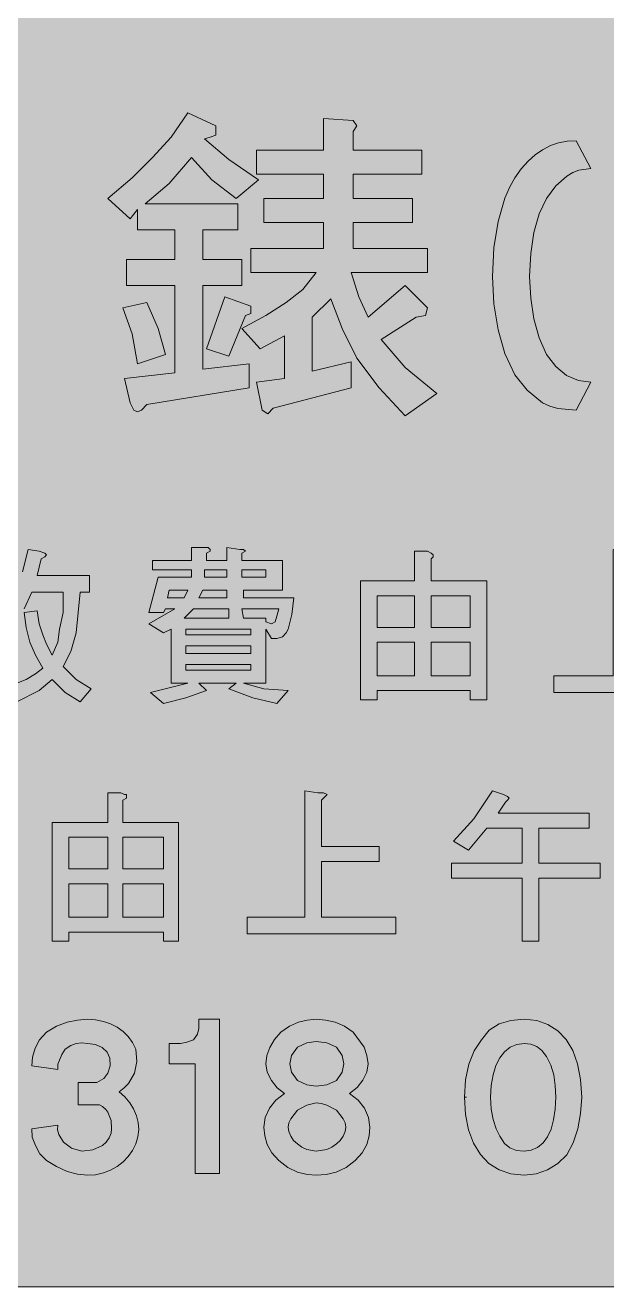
# Model space of a CAD drawing. Header units: metres. Extents: x 10 to 559, y 12 to 260.
# Drawn here: x 246 to 302.3, y 11.9 to 134.1 of the extents above; entities that cross this region are included whole.
import ezdxf

# ---------------------------------------------------------------- set-up
doc = ezdxf.new("R2010")
doc.units = ezdxf.units.M
for name, color, linetype, true_color in [('FILL_FIREBRICK_C36B00', 7, 'Continuous', 0xc36b00), ('FILL_WHITE_FFFFFF', 7, 'Continuous', 0xffffff), ('STROKE_WHITE_FFFFFF', 7, 'Continuous', 0xffffff)]:
    doc.layers.add(name, color=color, linetype=linetype, true_color=true_color)

msp = doc.modelspace()

# ---------------------------------------------------------------- hatches: boundary and pattern name
at = {"layer": 'FILL_FIREBRICK_C36B00', "true_color": 0xc36b00}
h = msp.add_hatch(color=7, dxfattribs=at)
h.dxf.hatch_style = 1
h.paths.add_polyline_path([(553.58, 259.79), (554.9, 259.38), (556.14, 258.71), (557.28, 257.76), (558.12, 256.72), (558.74, 255.51), (559.13, 254.17), (559.26, 252.72), (559.26, 18.9), (559.13, 17.71), (558.72, 16.38), (558.07, 15.05), (557.28, 13.86), (556.11, 12.94), (554.83, 12.33), (553.51, 11.99), (552.24, 11.88), (17.1, 11.88), (15.86, 11.99), (14.6, 12.33), (13.38, 12.94), (12.24, 13.86), (11.3, 15.03), (10.62, 16.31), (10.22, 17.63), (10.08, 18.9), (10.08, 252.72), (10.22, 254.07), (10.62, 255.42), (11.3, 256.66), (12.24, 257.76), (12.71, 258.27), (13.28, 258.71), (14.58, 259.38), (15.91, 259.79), (17.1, 259.92), (552.24, 259.92), (553.58, 259.79)])
at = {"layer": 'FILL_WHITE_FFFFFF', "true_color": 0xffffff}
h = msp.add_hatch(color=7, dxfattribs=at)
h.dxf.hatch_style = 1
h.paths.add_polyline_path([(256.32, 119.34), (258.3, 121.32), (260.1, 123.3), (261.72, 125.64), (264.42, 124.38), (264.42, 123.48), (263.88, 123.3), (263.34, 123.12), (265.68, 121.14), (268.56, 119.16), (266.4, 117.36), (264.06, 119.16), (262.08, 121.32), (259.92, 118.8), (257.58, 116.82), (266.58, 116.82), (266.58, 114.3), (263.16, 114.3), (263.16, 111.42), (266.94, 111.42), (266.94, 108.9), (263.16, 108.9), (263.16, 100.8), (267.66, 101.34), (267.66, 99), (257.76, 97.38), (257.22, 96.84), (256.86, 96.66), (256.5, 96.84), (256.14, 97.56), (255.6, 99.9), (260.46, 100.44), (260.46, 108.9), (255.78, 108.9), (255.78, 111.42), (260.46, 111.42), (260.46, 114.3), (256.86, 114.3), (256.86, 116.28), (256.14, 115.38), (253.98, 117.36), (256.32, 119.34)])
h = msp.add_hatch(color=7, dxfattribs=at)
h.dxf.hatch_style = 1
h.paths.add_polyline_path([(274.86, 122.04), (274.86, 125.1), (277.74, 124.92), (278.1, 124.38), (277.74, 123.84), (277.74, 122.04), (284.4, 122.04), (284.4, 119.7), (277.74, 119.7), (277.74, 117.36), (283.5, 117.36), (283.5, 115.02), (277.74, 115.02), (277.74, 112.5), (284.94, 112.5), (284.94, 110.16), (277.56, 110.16), (278.28, 107.82), (279.18, 105.84), (282.78, 108.9), (284.94, 106.74), (284.76, 106.02), (283.86, 105.84), (280.44, 103.68), (282.78, 100.98), (285.84, 98.46), (282.78, 96.3), (280.26, 99), (278.1, 101.88), (276.66, 104.76), (275.58, 107.64), (273.78, 105.84), (273.78, 100.62), (277.56, 101.52), (277.56, 99), (270, 97.02), (269.46, 96.48), (268.92, 96.84), (268.38, 99.54), (271.08, 99.9), (271.08, 104.04), (268.74, 102.78), (266.94, 104.76), (269.28, 106.02), (271.26, 107.28), (272.88, 108.54), (274.14, 110.16), (267.84, 110.16), (267.84, 112.5), (274.86, 112.5), (274.86, 115.02), (269.1, 115.02), (269.1, 117.36), (274.86, 117.36), (274.86, 119.7), (268.38, 119.7), (268.38, 122.04), (274.86, 122.04)])
h = msp.add_hatch(color=7, dxfattribs=at)
h.dxf.hatch_style = 1
h.paths.add_polyline_path([(299.34, 96.84), (297.58, 97), (296.81, 97.22), (296.1, 97.56), (294.61, 98.77), (293.4, 100.26), (292.45, 102.31), (291.78, 104.62), (291.37, 107.14), (291.24, 109.8), (291.37, 112.56), (291.78, 115.11), (292.45, 117.39), (292.89, 118.41), (293.4, 119.34), (294.02, 120.22), (294.68, 120.97), (295.37, 121.59), (296.1, 122.08), (296.86, 122.47), (297.65, 122.73), (298.48, 122.89), (299.34, 122.94), (300.78, 120.24), (299.61, 120.08), (299.01, 119.86), (298.44, 119.52), (297.38, 118.57), (296.46, 117.36), (295.75, 115.85), (295.24, 114.05), (294.94, 112.02), (294.84, 109.8), (294.94, 107.68), (295.24, 105.68), (295.75, 103.85), (296.46, 102.24), (297.36, 101.06), (298.42, 100.21), (299.57, 99.71), (300.78, 99.54), (299.34, 96.84)])
h = msp.add_hatch(color=7, dxfattribs=at)
h.dxf.hatch_style = 1
h.paths.add_polyline_path([(265.32, 107.82), (267.84, 106.92), (267.84, 106.2), (267.3, 106.02), (265.68, 102.06), (263.52, 102.78), (265.32, 107.82)])
h = msp.add_hatch(color=7, dxfattribs=at)
h.dxf.hatch_style = 1
h.paths.add_polyline_path([(258.84, 104.76), (259.56, 102.24), (256.86, 101.34), (256.32, 104.22), (255.42, 106.74), (257.76, 107.28), (258.84, 104.76)])
h = msp.add_hatch(color=7, dxfattribs=at)
h.dxf.hatch_style = 1
h.paths.add_polyline_path([(244.44, 78.12), (245.16, 79.56), (245.7, 81.18), (246.24, 83.34), (247.32, 83.16), (247.86, 82.98), (248.04, 82.8), (247.86, 82.62), (247.5, 82.44), (247.14, 80.82), (252.18, 80.82), (252.18, 79.2), (251.28, 79.2), (250.92, 75.24), (250.38, 73.44), (249.66, 72), (250.92, 70.74), (252.36, 69.84), (251.28, 68.58), (249.84, 69.48), (248.58, 70.74), (247.32, 69.66), (245.16, 68.58), (244.26, 70.2), (245.16, 70.38), (246.06, 70.74), (246.96, 71.28), (247.68, 71.82), (246.96, 73.08), (246.42, 74.34), (246.06, 75.78), (245.88, 77.22), (247.14, 77.4), (247.32, 76.14), (247.68, 75.06), (248.04, 74.16), (248.58, 73.08), (249.12, 74.34), (249.3, 75.6), (249.66, 77.22), (249.66, 79.2), (246.6, 79.2), (245.88, 77.58), (244.8, 75.78), (243.54, 76.86), (244.44, 78.12)])
h = msp.add_hatch(color=7, dxfattribs=at)
h.dxf.hatch_style = 1
h.paths.add_polyline_path([(266.76, 83.34), (267.12, 83.34), (267.3, 83.16), (266.94, 82.98), (266.94, 82.26), (270.9, 82.26), (270.9, 79.38), (267.12, 79.38), (267.12, 78.66), (271.98, 78.66), (271.8, 77.04), (271.44, 75.6), (271.26, 75.24), (270.9, 74.88), (270.36, 74.7), (269.82, 74.7), (269.28, 75.6), (269.28, 70.38), (267.12, 70.38), (269.1, 69.84), (271.44, 69.66), (270.36, 68.4), (268.02, 68.94), (265.68, 69.84), (266.4, 70.38), (262.8, 70.38), (263.52, 69.66), (261.54, 68.94), (259.38, 68.4), (258.12, 69.48), (261.72, 70.38), (260.1, 70.38), (260.1, 75.6), (259.38, 75.24), (257.94, 76.14), (260.46, 77.58), (259.56, 77.58), (259.38, 77.22), (257.94, 77.22), (258.84, 80.64), (262.08, 80.64), (262.08, 81.36), (258.3, 81.36), (258.3, 82.26), (262.08, 82.26), (262.08, 83.52), (263.7, 83.52), (263.88, 83.34), (263.88, 83.16), (263.52, 82.98), (263.52, 82.26), (265.5, 82.26), (265.5, 83.52), (266.76, 83.34)])
h.paths.add_polyline_path([(259.92, 79.38), (259.74, 78.66), (261.36, 78.66), (261.72, 79.38), (259.92, 79.38)], flags=16)
h.paths.add_polyline_path([(265.5, 80.64), (265.5, 81.36), (263.34, 81.36), (263.34, 80.64), (265.5, 80.64)], flags=16)
h.paths.add_polyline_path([(265.5, 78.66), (265.5, 79.38), (263.16, 79.38), (262.8, 78.66), (265.5, 78.66)], flags=16)
h.paths.add_polyline_path([(266.94, 81.36), (266.94, 80.64), (269.28, 80.64), (269.28, 81.36), (266.94, 81.36)], flags=16)
h.paths.add_polyline_path([(267.84, 75.6), (261.54, 75.6), (261.54, 75.06), (267.84, 75.06), (267.84, 75.6)], flags=16)
h.paths.add_polyline_path([(265.68, 77.58), (262.26, 77.58), (261.36, 76.68), (265.68, 76.68), (265.68, 77.58)], flags=16)
h.paths.add_polyline_path([(270.18, 76.32), (270.36, 76.86), (270.54, 77.58), (266.94, 77.58), (267.12, 76.68), (269.28, 76.68), (269.28, 76.32), (269.82, 76.14), (270.18, 76.32)], flags=16)
h.paths.add_polyline_path([(261.54, 73.98), (261.54, 73.26), (267.84, 73.26), (267.84, 73.98), (261.54, 73.98)], flags=16)
h.paths.add_polyline_path([(267.84, 72.18), (261.54, 72.18), (261.54, 71.64), (267.84, 71.64), (267.84, 72.18)], flags=16)
h = msp.add_hatch(color=7, dxfattribs=at)
h.dxf.hatch_style = 1
h.paths.add_polyline_path([(285.48, 82.8), (285.48, 82.62), (285.3, 82.44), (285.3, 80.28), (290.7, 80.28), (290.7, 68.76), (289.08, 68.76), (289.08, 69.66), (280.08, 69.66), (280.08, 68.76), (278.46, 68.76), (278.46, 80.28), (283.68, 80.28), (283.68, 83.16), (284.94, 83.16), (285.3, 82.98), (285.48, 82.8)])
h.paths.add_polyline_path([(283.68, 75.78), (283.68, 78.84), (280.08, 78.84), (280.08, 75.78), (283.68, 75.78)], flags=16)
h.paths.add_polyline_path([(285.3, 75.78), (289.08, 75.78), (289.08, 78.84), (285.3, 78.84), (285.3, 75.78)], flags=16)
h.paths.add_polyline_path([(280.08, 74.34), (280.08, 71.1), (283.68, 71.1), (283.68, 74.34), (280.08, 74.34)], flags=16)
h.paths.add_polyline_path([(289.08, 74.34), (285.3, 74.34), (285.3, 71.1), (289.08, 71.1), (289.08, 74.34)], flags=16)
h = msp.add_hatch(color=7, dxfattribs=at)
h.dxf.hatch_style = 1
h.paths.add_polyline_path([(304.56, 83.16), (304.92, 82.98), (304.92, 82.8), (304.56, 82.44), (304.56, 77.94), (310.14, 77.94), (310.14, 76.5), (304.56, 76.5), (304.56, 71.1), (311.58, 71.1), (311.58, 69.48), (297.18, 69.48), (297.18, 71.1), (302.94, 71.1), (302.94, 83.34), (304.02, 83.16), (304.56, 83.16)])
h = msp.add_hatch(color=7, dxfattribs=at)
h.dxf.hatch_style = 1
h.paths.add_polyline_path([(274.86, 59.76), (275.22, 59.58), (275.04, 59.4), (274.68, 59.04), (274.68, 54.54), (280.26, 54.54), (280.26, 53.1), (274.68, 53.1), (274.68, 47.7), (281.88, 47.7), (281.88, 46.08), (267.48, 46.08), (267.48, 47.7), (273.06, 47.7), (273.06, 59.94), (274.32, 59.76), (274.86, 59.76)])
h = msp.add_hatch(color=7, dxfattribs=at)
h.dxf.hatch_style = 1
h.paths.add_polyline_path([(289.44, 57.24), (291.24, 59.94), (292.32, 59.58), (292.68, 59.4), (292.86, 59.22), (292.68, 59.04), (292.5, 58.86), (291.78, 57.78), (300.6, 57.78), (300.6, 56.34), (295.74, 56.34), (295.74, 52.92), (301.68, 52.92), (301.68, 51.48), (295.74, 51.48), (295.74, 45.36), (294.12, 45.36), (294.12, 51.48), (287.28, 51.48), (287.28, 52.92), (294.12, 52.92), (294.12, 56.34), (290.7, 56.34), (288.9, 54.18), (287.46, 55.08), (289.44, 57.24)])
h = msp.add_hatch(color=7, dxfattribs=at)
h.dxf.hatch_style = 1
h.paths.add_polyline_path([(255.78, 59.58), (255.78, 59.22), (255.42, 59.04), (255.42, 56.88), (260.82, 56.88), (260.82, 45.36), (259.38, 45.36), (259.38, 46.26), (250.2, 46.26), (250.2, 45.36), (248.58, 45.36), (248.58, 56.88), (253.98, 56.88), (253.98, 59.76), (255.24, 59.76), (255.6, 59.58), (255.78, 59.58)])
h.paths.add_polyline_path([(253.98, 52.38), (253.98, 55.44), (250.2, 55.44), (250.2, 52.38), (253.98, 52.38)], flags=16)
h.paths.add_polyline_path([(255.42, 52.38), (259.38, 52.38), (259.38, 55.44), (255.42, 55.44), (255.42, 52.38)], flags=16)
h.paths.add_polyline_path([(250.2, 50.94), (250.2, 47.7), (253.98, 47.7), (253.98, 50.94), (250.2, 50.94)], flags=16)
h.paths.add_polyline_path([(259.38, 50.94), (255.42, 50.94), (255.42, 47.7), (259.38, 47.7), (259.38, 50.94)], flags=16)
h = msp.add_hatch(color=7, dxfattribs=at)
h.dxf.hatch_style = 1
h.paths.add_polyline_path([(253.98, 28.8), (253.78, 29.07), (253.44, 29.34), (253.17, 29.5), (252.9, 29.52), (251.1, 29.52), (251.1, 31.68), (252.72, 31.68), (252.83, 31.68), (252.9, 31.68), (253.58, 32.06), (253.98, 32.58), (254.21, 33.3), (254.16, 34.02), (253.9, 34.62), (253.42, 35.08), (252.77, 35.36), (252, 35.46), (251.46, 35.53), (250.92, 35.46), (250.38, 35.26), (249.84, 34.92), (249.5, 34.38), (249.3, 33.84), (249.14, 33.46), (249.12, 32.94), (246.6, 33.3), (246.67, 34.14), (246.92, 34.99), (247.36, 35.81), (248.04, 36.54), (249.01, 37.12), (250.02, 37.51), (251.03, 37.73), (252, 37.8), (252.79, 37.75), (253.54, 37.6), (254.24, 37.36), (254.88, 37.04), (255.45, 36.62), (255.95, 36.13), (256.36, 35.56), (256.68, 34.92), (256.78, 33.72), (256.55, 32.58), (255.97, 31.58), (255.56, 31.15), (255.06, 30.78), (255.62, 30.28), (256.1, 29.71), (256.47, 29.11), (256.75, 28.46), (256.91, 27.79), (256.96, 27.11), (256.88, 26.42), (256.68, 25.74), (256.36, 25.09), (255.95, 24.5), (255.45, 23.98), (254.88, 23.54), (254.24, 23.17), (253.54, 22.91), (252.79, 22.74), (252, 22.68), (251.03, 22.78), (250.02, 23.06), (249.01, 23.52), (248.04, 24.12), (247.37, 24.77), (246.96, 25.56), (246.65, 26.37), (246.6, 27.18), (249.12, 27.54), (249.11, 27.08), (249.21, 26.64), (249.68, 25.88), (250.46, 25.31), (251.46, 25.02), (252.52, 25.16), (253.44, 25.56), (253.81, 25.89), (254.09, 26.3), (254.28, 26.75), (254.34, 27.18), (254.3, 27.99), (253.98, 28.8)])
h = msp.add_hatch(color=7, dxfattribs=at)
h.dxf.hatch_style = 1
h.paths.add_polyline_path([(262.44, 22.86), (262.44, 33.48), (259.92, 33.48), (259.92, 35.46), (261, 35.46), (261.63, 35.57), (262.26, 35.82), (262.66, 36.36), (262.8, 36.9), (262.8, 37.8), (264.78, 37.8), (264.78, 22.86), (262.44, 22.86)])
h = msp.add_hatch(color=7, dxfattribs=at)
h.dxf.hatch_style = 1
h.paths.add_polyline_path([(279.23, 28.3), (279.36, 27.36), (279.29, 26.52), (279.05, 25.67), (278.6, 24.85), (277.92, 24.12), (277.05, 23.44), (276.1, 23), (275.11, 22.75), (274.14, 22.68), (273.27, 22.75), (272.34, 23), (271.41, 23.44), (270.54, 24.12), (269.86, 24.85), (269.42, 25.67), (269.17, 26.52), (269.1, 27.36), (269.23, 28.3), (269.62, 29.18), (270.24, 29.97), (271.08, 30.6), (270.38, 31.16), (269.82, 31.86), (269.42, 32.67), (269.28, 33.48), (269.38, 34.29), (269.66, 35.08), (270.12, 35.83), (270.72, 36.54), (271.56, 37.12), (272.43, 37.51), (273.3, 37.73), (274.14, 37.8), (275.08, 37.73), (276.01, 37.51), (276.9, 37.12), (277.74, 36.54), (278.82, 35.1), (279.07, 34.29), (279.18, 33.48), (279.05, 32.68), (278.69, 31.91), (278.12, 31.2), (277.38, 30.6), (278.22, 29.97), (278.84, 29.18), (279.23, 28.3)])
h.paths.add_polyline_path([(271.69, 28.17), (271.5, 27.77), (271.44, 27.36), (271.5, 26.93), (271.69, 26.48), (271.97, 26.07), (272.34, 25.74), (272.77, 25.4), (273.24, 25.18), (274.14, 25.02), (275.2, 25.18), (275.68, 25.4), (276.12, 25.74), (276.49, 26.07), (276.77, 26.48), (276.96, 26.93), (277.02, 27.36), (276.96, 27.77), (276.77, 28.17), (276.12, 28.98), (275.2, 29.48), (274.68, 29.64), (274.14, 29.7), (273.24, 29.48), (272.34, 28.98), (271.69, 28.17)], flags=16)
h.paths.add_polyline_path([(276.12, 31.86), (276.68, 32.67), (276.84, 33.48), (276.68, 34.29), (276.12, 35.1), (275.2, 35.51), (274.14, 35.64), (273.24, 35.51), (272.34, 35.1), (271.78, 34.29), (271.62, 33.48), (271.78, 32.67), (272.34, 31.86), (273.24, 31.46), (274.14, 31.32), (275.2, 31.46), (276.12, 31.86)], flags=16)
h = msp.add_hatch(color=7, dxfattribs=at)
h.dxf.hatch_style = 1
h.paths.add_polyline_path([(288.95, 33.44), (289.45, 34.75), (290.16, 35.82), (290.93, 36.74), (291.89, 37.35), (293.02, 37.69), (294.3, 37.8), (295.52, 37.67), (296.61, 37.3), (297.57, 36.69), (298.37, 35.84), (299.02, 34.77), (299.49, 33.47), (299.78, 31.96), (299.88, 30.24), (299.78, 28.66), (299.5, 27.18), (299.04, 25.84), (298.44, 24.66), (297.57, 23.82), (296.57, 23.2), (295.48, 22.81), (294.3, 22.68), (293.02, 22.81), (291.88, 23.2), (290.9, 23.84), (290.07, 24.71), (289.41, 25.79), (288.93, 27.08), (288.64, 28.57), (288.54, 30.24), (288.64, 31.92), (288.95, 33.44)])
h.paths.add_polyline_path([(295.61, 25.38), (296.14, 25.82), (296.57, 26.42), (296.91, 27.16), (297.16, 28.06), (297.31, 29.09), (297.36, 30.24), (297.32, 31.39), (297.18, 32.42), (296.9, 33.35), (296.46, 34.2), (296.02, 34.78), (295.52, 35.17), (294.94, 35.39), (294.3, 35.46), (293.59, 35.37), (292.96, 35.1), (292.4, 34.66), (291.94, 34.07), (291.56, 33.32), (291.29, 32.42), (291.12, 31.39), (291.06, 30.24), (291.12, 29.09), (291.31, 28.08), (291.59, 27.2), (291.96, 26.46), (292.4, 25.78), (292.93, 25.34), (293.55, 25.09), (294.3, 25.02), (295, 25.11), (295.61, 25.38)], flags=16)

# ---------------------------------------------------------------- linework, layer by layer
at = {"layer": 'FILL_FIREBRICK_C36B00', "lineweight": 0, "true_color": 0xc36b00}
msp.add_lwpolyline([(552.24, 11.88), (17.1, 11.88), (15.86, 11.99), (14.6, 12.33), (13.38, 12.94), (12.24, 13.86), (11.3, 15.03), (10.62, 16.31), (10.22, 17.63), (10.08, 18.9), (10.08, 252.72), (10.22, 254.07), (10.62, 255.42), (11.3, 256.66), (12.24, 257.76), (12.71, 258.27), (13.28, 258.71), (14.58, 259.38), (15.91, 259.79), (17.1, 259.92), (552.24, 259.92)], dxfattribs=at)
at = {"layer": 'FILL_WHITE_FFFFFF', "lineweight": 0, "true_color": 0xffffff}
for points in [[(256.32, 119.34), (258.3, 121.32), (260.1, 123.3), (261.72, 125.64), (264.42, 124.38), (264.42, 123.48), (263.88, 123.3), (263.34, 123.12), (265.68, 121.14), (268.56, 119.16), (266.4, 117.36), (264.06, 119.16), (262.08, 121.32), (259.92, 118.8), (257.58, 116.82), (266.58, 116.82), (266.58, 114.3), (263.16, 114.3), (263.16, 111.42), (266.94, 111.42), (266.94, 108.9), (263.16, 108.9), (263.16, 100.8), (267.66, 101.34), (267.66, 99), (257.76, 97.38), (257.22, 96.84), (256.86, 96.66), (256.5, 96.84), (256.14, 97.56), (255.6, 99.9), (260.46, 100.44), (260.46, 108.9), (255.78, 108.9), (255.78, 111.42), (260.46, 111.42), (260.46, 114.3), (256.86, 114.3), (256.86, 116.28), (256.14, 115.38), (253.98, 117.36)], [(274.86, 122.04), (274.86, 125.1), (277.74, 124.92), (278.1, 124.38), (277.74, 123.84), (277.74, 122.04), (284.4, 122.04), (284.4, 119.7), (277.74, 119.7), (277.74, 117.36), (283.5, 117.36), (283.5, 115.02), (277.74, 115.02), (277.74, 112.5), (284.94, 112.5), (284.94, 110.16), (277.56, 110.16), (278.28, 107.82), (279.18, 105.84), (282.78, 108.9), (284.94, 106.74), (284.76, 106.02), (283.86, 105.84), (280.44, 103.68), (282.78, 100.98), (285.84, 98.46), (282.78, 96.3), (280.26, 99), (278.1, 101.88), (276.66, 104.76), (275.58, 107.64), (273.78, 105.84), (273.78, 100.62), (277.56, 101.52), (277.56, 99), (270, 97.02), (269.46, 96.48), (268.92, 96.84), (268.38, 99.54), (271.08, 99.9), (271.08, 104.04), (268.74, 102.78), (266.94, 104.76), (269.28, 106.02), (271.26, 107.28), (272.88, 108.54), (274.14, 110.16), (267.84, 110.16), (267.84, 112.5), (274.86, 112.5), (274.86, 115.02), (269.1, 115.02), (269.1, 117.36), (274.86, 117.36), (274.86, 119.7), (268.38, 119.7), (268.38, 122.04)], [(299.34, 96.84), (297.58, 97), (296.81, 97.22), (296.1, 97.56), (294.61, 98.77), (293.4, 100.26), (292.45, 102.31), (291.78, 104.62), (291.37, 107.14), (291.24, 109.8), (291.37, 112.56), (291.78, 115.11), (292.45, 117.39), (292.89, 118.41), (293.4, 119.34), (294.02, 120.22), (294.68, 120.97), (295.37, 121.59), (296.1, 122.08), (296.86, 122.47), (297.65, 122.73), (298.48, 122.89), (299.34, 122.94), (300.78, 120.24), (299.61, 120.08), (299.01, 119.86), (298.44, 119.52), (297.38, 118.57), (296.46, 117.36), (295.75, 115.85), (295.24, 114.05), (294.94, 112.02), (294.84, 109.8), (294.94, 107.68), (295.24, 105.68), (295.75, 103.85), (296.46, 102.24), (297.36, 101.06), (298.42, 100.21), (299.57, 99.71), (300.78, 99.54)], [(265.32, 107.82), (267.84, 106.92), (267.84, 106.2), (267.3, 106.02), (265.68, 102.06), (263.52, 102.78)], [(258.84, 104.76), (259.56, 102.24), (256.86, 101.34), (256.32, 104.22), (255.42, 106.74), (257.76, 107.28)], [(266.76, 83.34), (267.12, 83.34), (267.3, 83.16), (266.94, 82.98), (266.94, 82.26), (270.9, 82.26), (270.9, 79.38), (267.12, 79.38), (267.12, 78.66), (271.98, 78.66), (271.8, 77.04), (271.44, 75.6), (271.26, 75.24), (270.9, 74.88), (270.36, 74.7), (269.82, 74.7), (269.28, 75.6), (269.28, 70.38), (267.12, 70.38), (269.1, 69.84), (271.44, 69.66), (270.36, 68.4), (268.02, 68.94), (265.68, 69.84), (266.4, 70.38), (262.8, 70.38), (263.52, 69.66), (261.54, 68.94), (259.38, 68.4), (258.12, 69.48), (261.72, 70.38), (260.1, 70.38), (260.1, 75.6), (259.38, 75.24), (257.94, 76.14), (260.46, 77.58), (259.56, 77.58), (259.38, 77.22), (257.94, 77.22), (258.84, 80.64), (262.08, 80.64), (262.08, 81.36), (258.3, 81.36), (258.3, 82.26), (262.08, 82.26), (262.08, 83.52), (263.7, 83.52), (263.88, 83.34), (263.88, 83.16), (263.52, 82.98), (263.52, 82.26), (265.5, 82.26), (265.5, 83.52)], [(285.48, 82.8), (285.48, 82.62), (285.3, 82.44), (285.3, 80.28), (290.7, 80.28), (290.7, 68.76), (289.08, 68.76), (289.08, 69.66), (280.08, 69.66), (280.08, 68.76), (278.46, 68.76), (278.46, 80.28), (283.68, 80.28), (283.68, 83.16), (284.94, 83.16), (285.3, 82.98)], [(304.56, 83.16), (304.92, 82.98), (304.92, 82.8), (304.56, 82.44), (304.56, 77.94), (310.14, 77.94), (310.14, 76.5), (304.56, 76.5), (304.56, 71.1), (311.58, 71.1), (311.58, 69.48), (297.18, 69.48), (297.18, 71.1), (302.94, 71.1), (302.94, 83.34), (304.02, 83.16)], [(265.5, 80.64), (265.5, 81.36), (263.34, 81.36), (263.34, 80.64)], [(266.94, 81.36), (266.94, 80.64), (269.28, 80.64), (269.28, 81.36)], [(259.92, 79.38), (259.74, 78.66), (261.36, 78.66), (261.72, 79.38)], [(265.5, 78.66), (265.5, 79.38), (263.16, 79.38), (262.8, 78.66)], [(283.68, 75.78), (283.68, 78.84), (280.08, 78.84), (280.08, 75.78)], [(285.3, 75.78), (289.08, 75.78), (289.08, 78.84), (285.3, 78.84)], [(265.68, 77.58), (262.26, 77.58), (261.36, 76.68), (265.68, 76.68)], [(270.18, 76.32), (270.36, 76.86), (270.54, 77.58), (266.94, 77.58), (267.12, 76.68), (269.28, 76.68), (269.28, 76.32), (269.82, 76.14)], [(267.84, 75.6), (261.54, 75.6), (261.54, 75.06), (267.84, 75.06)], [(261.54, 73.98), (261.54, 73.26), (267.84, 73.26), (267.84, 73.98)], [(280.08, 74.34), (280.08, 71.1), (283.68, 71.1), (283.68, 74.34)], [(289.08, 74.34), (285.3, 74.34), (285.3, 71.1), (289.08, 71.1)], [(267.84, 72.18), (261.54, 72.18), (261.54, 71.64), (267.84, 71.64)], [(274.86, 59.76), (275.22, 59.58), (275.04, 59.4), (274.68, 59.04), (274.68, 54.54), (280.26, 54.54), (280.26, 53.1), (274.68, 53.1), (274.68, 47.7), (281.88, 47.7), (281.88, 46.08), (267.48, 46.08), (267.48, 47.7), (273.06, 47.7), (273.06, 59.94), (274.32, 59.76)], [(289.44, 57.24), (291.24, 59.94), (292.32, 59.58), (292.68, 59.4), (292.86, 59.22), (292.68, 59.04), (292.5, 58.86), (291.78, 57.78), (300.6, 57.78), (300.6, 56.34), (295.74, 56.34), (295.74, 52.92), (301.68, 52.92), (301.68, 51.48), (295.74, 51.48), (295.74, 45.36), (294.12, 45.36), (294.12, 51.48), (287.28, 51.48), (287.28, 52.92), (294.12, 52.92), (294.12, 56.34), (290.7, 56.34), (288.9, 54.18), (287.46, 55.08)], [(255.78, 59.58), (255.78, 59.22), (255.42, 59.04), (255.42, 56.88), (260.82, 56.88), (260.82, 45.36), (259.38, 45.36), (259.38, 46.26), (250.2, 46.26), (250.2, 45.36), (248.58, 45.36), (248.58, 56.88), (253.98, 56.88), (253.98, 59.76), (255.24, 59.76), (255.6, 59.58)], [(253.98, 52.38), (253.98, 55.44), (250.2, 55.44), (250.2, 52.38)], [(255.42, 52.38), (259.38, 52.38), (259.38, 55.44), (255.42, 55.44)], [(250.2, 50.94), (250.2, 47.7), (253.98, 47.7), (253.98, 50.94)], [(259.38, 50.94), (255.42, 50.94), (255.42, 47.7), (259.38, 47.7)], [(253.98, 28.8), (253.78, 29.07), (253.44, 29.34), (253.17, 29.5), (252.9, 29.52), (251.1, 29.52), (251.1, 31.68), (252.72, 31.68), (252.83, 31.68), (252.9, 31.68), (253.58, 32.06), (253.98, 32.58), (254.21, 33.3), (254.16, 34.02), (253.9, 34.62), (253.42, 35.08), (252.77, 35.36), (252, 35.46), (251.46, 35.53), (250.92, 35.46), (250.38, 35.26), (249.84, 34.92), (249.5, 34.38), (249.3, 33.84), (249.14, 33.46), (249.12, 32.94), (246.6, 33.3), (246.67, 34.14), (246.92, 34.99), (247.36, 35.81), (248.04, 36.54), (249.01, 37.12), (250.02, 37.51), (251.03, 37.73), (252, 37.8), (252.79, 37.75), (253.54, 37.6), (254.24, 37.36), (254.88, 37.04), (255.45, 36.62), (255.95, 36.13), (256.36, 35.56), (256.68, 34.92), (256.78, 33.72), (256.55, 32.58), (255.97, 31.58), (255.56, 31.15), (255.06, 30.78), (255.62, 30.28), (256.1, 29.71), (256.47, 29.11), (256.75, 28.46), (256.91, 27.79), (256.96, 27.11), (256.88, 26.42), (256.68, 25.74), (256.36, 25.09), (255.95, 24.5), (255.45, 23.98), (254.88, 23.54), (254.24, 23.17), (253.54, 22.91), (252.79, 22.74), (252, 22.68), (251.03, 22.78), (250.02, 23.06), (249.01, 23.52), (248.04, 24.12), (247.37, 24.77), (246.96, 25.56), (246.65, 26.37), (246.6, 27.18), (249.12, 27.54), (249.11, 27.08), (249.21, 26.64), (249.68, 25.88), (250.46, 25.31), (251.46, 25.02), (252.52, 25.16), (253.44, 25.56), (253.81, 25.89), (254.09, 26.3), (254.28, 26.75), (254.34, 27.18), (254.3, 27.99)], [(262.44, 22.86), (262.44, 33.48), (259.92, 33.48), (259.92, 35.46), (261, 35.46), (261.63, 35.57), (262.26, 35.82), (262.66, 36.36), (262.8, 36.9), (262.8, 37.8), (264.78, 37.8), (264.78, 22.86)], [(279.23, 28.3), (279.36, 27.36), (279.29, 26.52), (279.05, 25.67), (278.6, 24.85), (277.92, 24.12), (277.05, 23.44), (276.1, 23), (275.11, 22.75), (274.14, 22.68), (273.27, 22.75), (272.34, 23), (271.41, 23.44), (270.54, 24.12), (269.86, 24.85), (269.42, 25.67), (269.17, 26.52), (269.1, 27.36), (269.23, 28.3), (269.62, 29.18), (270.24, 29.97), (271.08, 30.6), (270.38, 31.16), (269.82, 31.86), (269.42, 32.67), (269.28, 33.48), (269.38, 34.29), (269.66, 35.08), (270.12, 35.83), (270.72, 36.54), (271.56, 37.12), (272.43, 37.51), (273.3, 37.73), (274.14, 37.8), (275.08, 37.73), (276.01, 37.51), (276.9, 37.12), (277.74, 36.54), (278.82, 35.1), (279.07, 34.29), (279.18, 33.48), (279.05, 32.68), (278.69, 31.91), (278.12, 31.2), (277.38, 30.6), (278.22, 29.97), (278.84, 29.18)], [(288.95, 33.44), (289.45, 34.75), (290.16, 35.82), (290.93, 36.74), (291.89, 37.35), (293.02, 37.69), (294.3, 37.8), (295.52, 37.67), (296.61, 37.3), (297.57, 36.69), (298.37, 35.84), (299.02, 34.77), (299.49, 33.47), (299.78, 31.96), (299.88, 30.24), (299.78, 28.66), (299.5, 27.18), (299.04, 25.84), (298.44, 24.66), (297.57, 23.82), (296.57, 23.2), (295.48, 22.81), (294.3, 22.68), (293.02, 22.81), (291.88, 23.2), (290.9, 23.84), (290.07, 24.71), (289.41, 25.79), (288.93, 27.08), (288.64, 28.57), (288.54, 30.24), (288.64, 31.92)], [(276.12, 31.86), (276.68, 32.67), (276.84, 33.48), (276.68, 34.29), (276.12, 35.1), (275.2, 35.51), (274.14, 35.64), (273.24, 35.51), (272.34, 35.1), (271.78, 34.29), (271.62, 33.48), (271.78, 32.67), (272.34, 31.86), (273.24, 31.46), (274.14, 31.32), (275.2, 31.46)], [(295.61, 25.38), (296.14, 25.82), (296.57, 26.42), (296.91, 27.16), (297.16, 28.06), (297.31, 29.09), (297.36, 30.24), (297.32, 31.39), (297.18, 32.42), (296.9, 33.35), (296.46, 34.2), (296.02, 34.78), (295.52, 35.17), (294.94, 35.39), (294.3, 35.46), (293.59, 35.37), (292.96, 35.1), (292.4, 34.66), (291.94, 34.07), (291.56, 33.32), (291.29, 32.42), (291.12, 31.39), (291.06, 30.24), (291.12, 29.09), (291.31, 28.08), (291.59, 27.2), (291.96, 26.46), (292.4, 25.78), (292.93, 25.34), (293.55, 25.09), (294.3, 25.02), (295, 25.11)], [(271.69, 28.17), (271.5, 27.77), (271.44, 27.36), (271.5, 26.93), (271.69, 26.48), (271.97, 26.07), (272.34, 25.74), (272.77, 25.4), (273.24, 25.18), (274.14, 25.02), (275.2, 25.18), (275.68, 25.4), (276.12, 25.74), (276.49, 26.07), (276.77, 26.48), (276.96, 26.93), (277.02, 27.36), (276.96, 27.77), (276.77, 28.17), (276.12, 28.98), (275.2, 29.48), (274.68, 29.64), (274.14, 29.7), (273.24, 29.48), (272.34, 28.98)]]:
    msp.add_lwpolyline(points, close=True, dxfattribs=at)
for points in [[(245.7, 81.18), (246.24, 83.34), (247.32, 83.16), (247.86, 82.98), (248.04, 82.8), (247.86, 82.62), (247.5, 82.44), (247.14, 80.82), (252.18, 80.82), (252.18, 79.2), (251.28, 79.2), (250.92, 75.24), (250.38, 73.44), (249.66, 72), (250.92, 70.74), (252.36, 69.84), (251.28, 68.58), (249.84, 69.48), (248.58, 70.74), (247.32, 69.66), (245.16, 68.58)], [(245.16, 70.38), (246.06, 70.74), (246.96, 71.28), (247.68, 71.82), (246.96, 73.08), (246.42, 74.34), (246.06, 75.78), (245.88, 77.22), (247.14, 77.4), (247.32, 76.14), (247.68, 75.06), (248.04, 74.16), (248.58, 73.08), (249.12, 74.34), (249.3, 75.6), (249.66, 77.22), (249.66, 79.2), (246.6, 79.2), (245.88, 77.58)]]:
    msp.add_lwpolyline(points, dxfattribs=at)
at = {"layer": 'STROKE_WHITE_FFFFFF', "lineweight": 0, "true_color": 0xffffff}
msp.add_lwpolyline([(288.54, 30.24), (288.72, 30.24)], dxfattribs=at)
msp.add_lwpolyline([(288.54, 30.24), (288.72, 30.24)], dxfattribs=at)
msp.add_lwpolyline([(288.54, 30.24), (288.72, 30.24)], dxfattribs=at)
msp.add_lwpolyline([(288.54, 30.24), (288.72, 30.24)], dxfattribs=at)
msp.add_lwpolyline([(288.54, 30.24), (288.72, 30.24)], dxfattribs=at)
msp.add_lwpolyline([(288.54, 30.24), (288.72, 30.24)], dxfattribs=at)
msp.add_lwpolyline([(288.54, 30.24), (288.72, 30.24)], dxfattribs=at)
msp.add_lwpolyline([(288.54, 30.24), (288.72, 30.24)], dxfattribs=at)
msp.add_lwpolyline([(288.54, 30.24), (288.72, 30.24)], dxfattribs=at)
msp.add_lwpolyline([(288.54, 30.24), (288.72, 30.24)], dxfattribs=at)
msp.add_lwpolyline([(288.54, 30.24), (288.72, 30.24)], dxfattribs=at)
msp.add_lwpolyline([(288.54, 30.24), (288.72, 30.24)], dxfattribs=at)
msp.add_lwpolyline([(288.54, 30.24), (288.72, 30.24)], dxfattribs=at)
msp.add_lwpolyline([(288.54, 30.24), (288.72, 30.24)], dxfattribs=at)
msp.add_lwpolyline([(288.54, 30.24), (288.72, 30.24)], dxfattribs=at)
msp.add_lwpolyline([(288.54, 30.24), (288.72, 30.24)], dxfattribs=at)
msp.add_lwpolyline([(288.54, 30.24), (288.72, 30.24)], dxfattribs=at)
msp.add_lwpolyline([(288.54, 30.24), (288.72, 30.24)], dxfattribs=at)
msp.add_lwpolyline([(288.54, 30.24), (288.72, 30.24)], dxfattribs=at)
msp.add_lwpolyline([(288.54, 30.24), (288.72, 30.24)], dxfattribs=at)
msp.add_lwpolyline([(288.54, 30.24), (288.72, 30.24)], dxfattribs=at)

doc.saveas('drawing.dxf')
